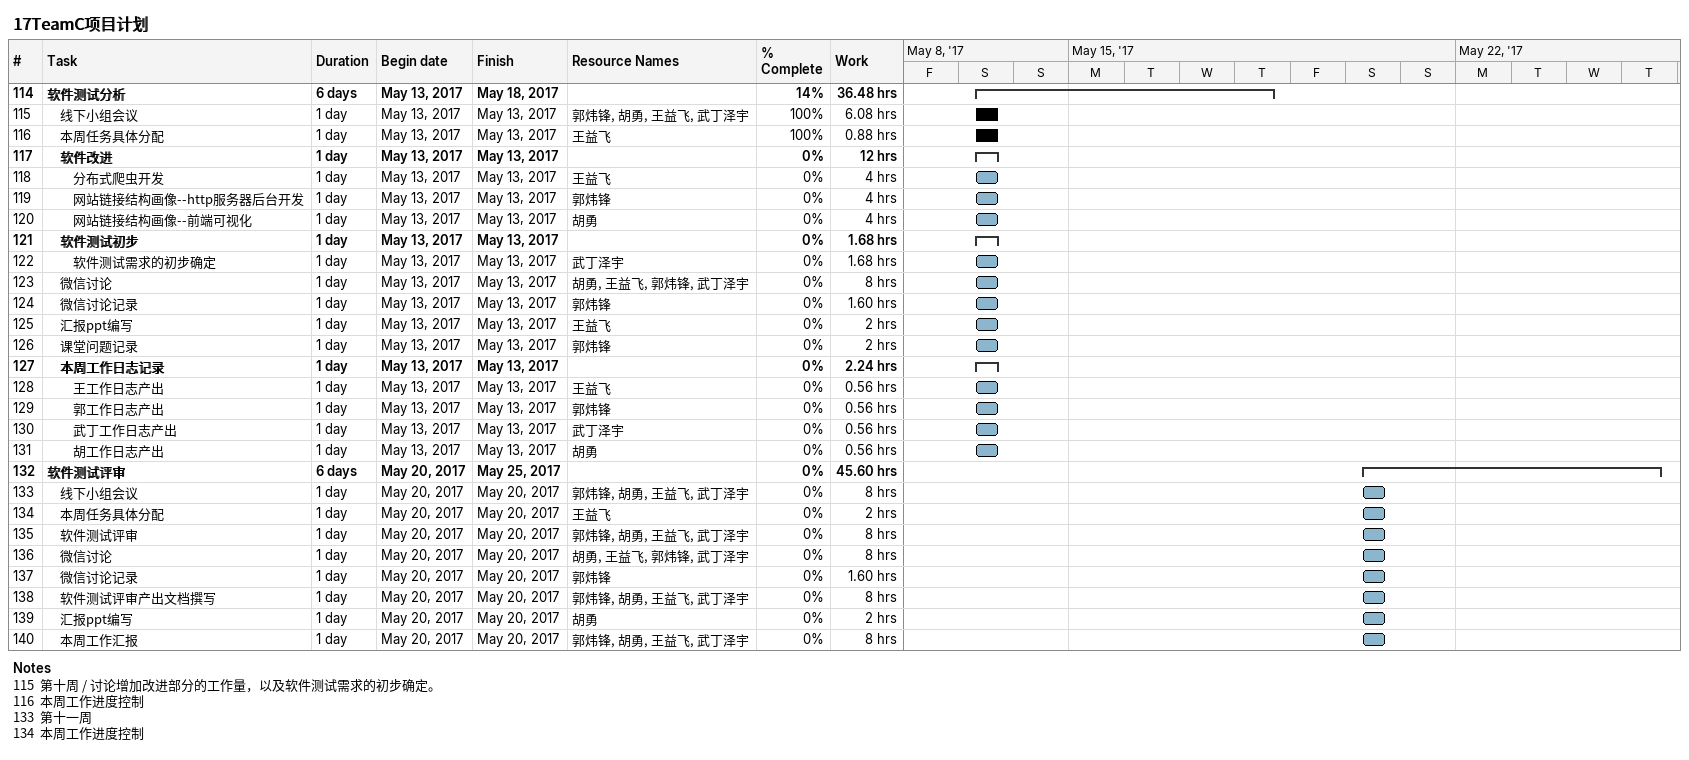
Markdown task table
17TeamC项目计划

| ID | Level | Task | Duration | Start | Finish | Resources | % complete | Work (h) |
|---|---|---|---|---|---|---|---|---|
| 114 | 1 | **软件测试分析** | 6d | 2017-05-13 | 2017-05-18 |  | 14 | 36.48 |
| 115 | 2 | 线下小组会议 | 1d | 2017-05-13 | 2017-05-13 | 郭炜锋, 胡勇, 王益飞, 武丁泽宇 | 100 | 6.08 |
| 116 | 2 | 本周任务具体分配 | 1d | 2017-05-13 | 2017-05-13 | 王益飞 | 100 | 0.88 |
| 117 | 2 | **软件改进** | 1d | 2017-05-13 | 2017-05-13 |  | 0 | 12 |
| 118 | 3 | 分布式爬虫开发 | 1d | 2017-05-13 | 2017-05-13 | 王益飞 | 0 | 4 |
| 119 | 3 | 网站链接结构画像--http服务器后台开发 | 1d | 2017-05-13 | 2017-05-13 | 郭炜锋 | 0 | 4 |
| 120 | 3 | 网站链接结构画像--前端可视化 | 1d | 2017-05-13 | 2017-05-13 | 胡勇 | 0 | 4 |
| 121 | 2 | **软件测试初步** | 1d | 2017-05-13 | 2017-05-13 |  | 0 | 1.68 |
| 122 | 3 | 软件测试需求的初步确定 | 1d | 2017-05-13 | 2017-05-13 | 武丁泽宇 | 0 | 1.68 |
| 123 | 2 | 微信讨论 | 1d | 2017-05-13 | 2017-05-13 | 胡勇, 王益飞, 郭炜锋, 武丁泽宇 | 0 | 8 |
| 124 | 2 | 微信讨论记录 | 1d | 2017-05-13 | 2017-05-13 | 郭炜锋 | 0 | 1.60 |
| 125 | 2 | 汇报ppt编写 | 1d | 2017-05-13 | 2017-05-13 | 王益飞 | 0 | 2 |
| 126 | 2 | 课堂问题记录 | 1d | 2017-05-13 | 2017-05-13 | 郭炜锋 | 0 | 2 |
| 127 | 2 | **本周工作日志记录** | 1d | 2017-05-13 | 2017-05-13 |  | 0 | 2.24 |
| 128 | 3 | 王工作日志产出 | 1d | 2017-05-13 | 2017-05-13 | 王益飞 | 0 | 0.56 |
| 129 | 3 | 郭工作日志产出 | 1d | 2017-05-13 | 2017-05-13 | 郭炜锋 | 0 | 0.56 |
| 130 | 3 | 武丁工作日志产出 | 1d | 2017-05-13 | 2017-05-13 | 武丁泽宇 | 0 | 0.56 |
| 131 | 3 | 胡工作日志产出 | 1d | 2017-05-13 | 2017-05-13 | 胡勇 | 0 | 0.56 |
| 132 | 1 | **软件测试评审** | 6d | 2017-05-20 | 2017-05-25 |  | 0 | 45.60 |
| 133 | 2 | 线下小组会议 | 1d | 2017-05-20 | 2017-05-20 | 郭炜锋, 胡勇, 王益飞, 武丁泽宇 | 0 | 8 |
| 134 | 2 | 本周任务具体分配 | 1d | 2017-05-20 | 2017-05-20 | 王益飞 | 0 | 2 |
| 135 | 2 | 软件测试评审 | 1d | 2017-05-20 | 2017-05-20 | 郭炜锋, 胡勇, 王益飞, 武丁泽宇 | 0 | 8 |
| 136 | 2 | 微信讨论 | 1d | 2017-05-20 | 2017-05-20 | 胡勇, 王益飞, 郭炜锋, 武丁泽宇 | 0 | 8 |
| 137 | 2 | 微信讨论记录 | 1d | 2017-05-20 | 2017-05-20 | 郭炜锋 | 0 | 1.60 |
| 138 | 2 | 软件测试评审产出文档撰写 | 1d | 2017-05-20 | 2017-05-20 | 郭炜锋, 胡勇, 王益飞, 武丁泽宇 | 0 | 8 |
| 139 | 2 | 汇报ppt编写 | 1d | 2017-05-20 | 2017-05-20 | 胡勇 | 0 | 2 |
| 140 | 2 | 本周工作汇报 | 1d | 2017-05-20 | 2017-05-20 | 郭炜锋, 胡勇, 王益飞, 武丁泽宇 | 0 | 8 |

Notes
- 115: 第十周 / 讨论增加改进部分的工作量，以及软件测试需求的初步确定。
- 116: 本周工作进度控制
- 133: 第十一周
- 134: 本周工作进度控制
